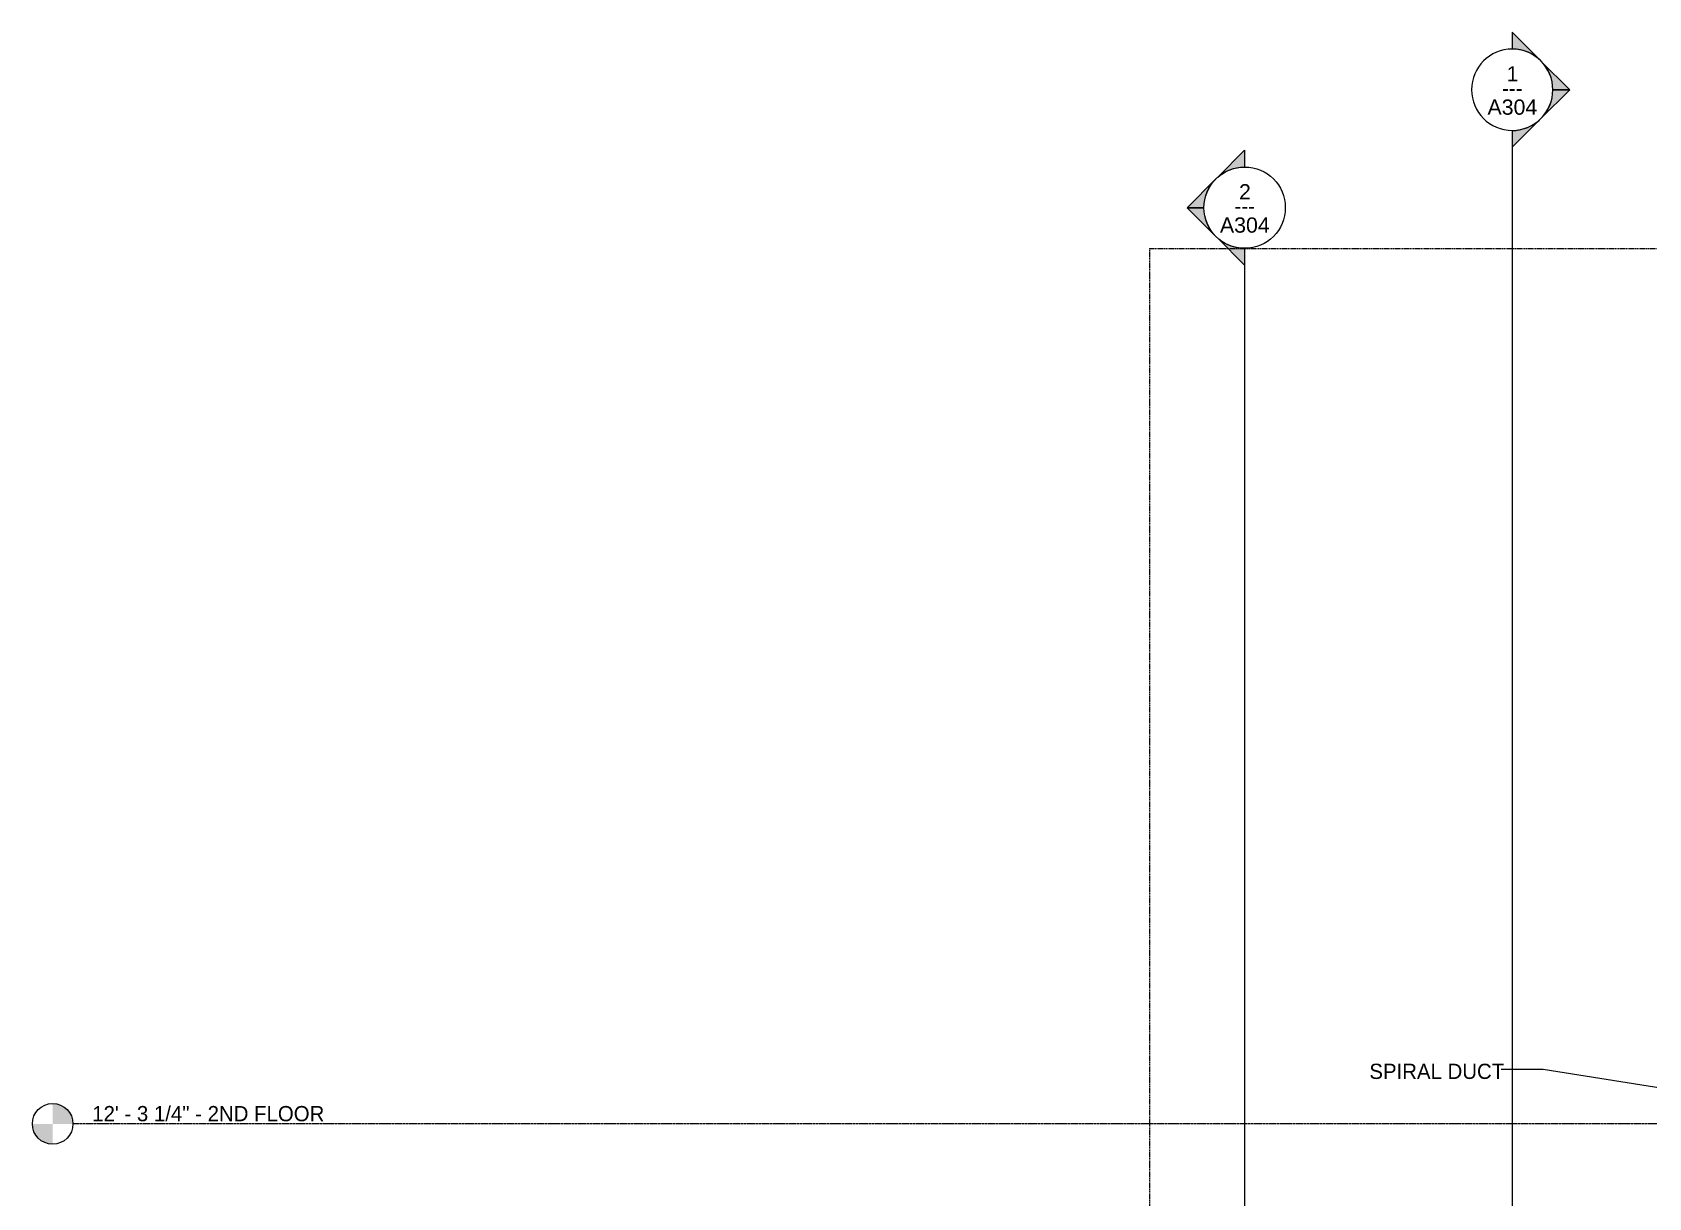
# Model space of a CAD drawing. Header units: inches. Extents: x -3210 to -1935, y -327 to 478.
# Drawn here: x -3206.6 to -2729.6, y 125.5 to 469.6 of the extents above; entities that cross this region are included whole.
import ezdxf

# ---------------------------------------------------------------- set-up
doc = ezdxf.new("R2010")
doc.units = ezdxf.units.IN
doc.header["$MEASUREMENT"] = 0
doc.linetypes.add('Aligning Line 1_8_', pattern=[0.25, 0.125, -0.125])
doc.linetypes.add('Grid Line 1_2_', pattern=[0.875, 0.5, -0.125, 0.125, -0.125])
for name, color, linetype, lineweight in [('A-ANNO-NOTE', 131, 'Continuous', 9), ('A-FLOR-LEVL', 51, 'Continuous', 9), ('A-FLOR-LEVL-1', 51, 'Grid Line 1_2_', 9), ('G-ANNO-SYMB', 111, 'Aligning Line 1_8_', 9), ('G-ANNO-SYMB-1', 111, 'Continuous', 9)]:
    doc.layers.add(name, color=color, linetype=linetype, lineweight=lineweight)
doc.styles.add('Arial_1', font='arial.ttf', dxfattribs={"height": 4.5})
doc.styles.add('Century Gothic', font='ufonts.com_century-gothic.ttf', dxfattribs={"height": 4.5})

# ---------------------------------------------------------------- blocks, each defined once
blk = doc.blocks.new('Level - Level Head - Circle-50818-BUILDING SECTION - NORTH_SOUTH - LOOKING EAST')
at = {"layer": 'A-FLOR-LEVL'}
h = blk.add_hatch(color=256, dxfattribs=at)
edge = h.paths.add_edge_path(flags=0)
edge.add_line((-3200.57, 32), (-3194.57, 32))
edge.add_arc((-3200.57, 32), 6, 0, 90)
edge.add_line((-3200.57, 38), (-3200.57, 32))
h = blk.add_hatch(color=256, dxfattribs=at)
edge = h.paths.add_edge_path(flags=0)
edge.add_line((-3200.57, 26), (-3200.57, 32))
edge.add_line((-3200.57, 32), (-3206.57, 32))
edge.add_arc((-3200.57, 32), 6, 180, 270)
blk.add_circle((-3200.57, 32), 6, dxfattribs=at)
blk = doc.blocks.new('Section - Section Head - Filled-22785-BUILDING SECTION - NORTH_SOUTH - LOOKING EAST')
at = {"layer": 'G-ANNO-SYMB-1'}
h = blk.add_hatch(color=256, dxfattribs=at)
edge = h.paths.add_edge_path(flags=0)
edge.add_arc((-2800.8, 80.08), 12.02, 47.9216, 90)
edge.add_line((-2800.8, 92.1), (-2800.8, 97.06))
edge.add_line((-2800.8, 97.06), (-2792.75, 89))
h = blk.add_hatch(color=256, dxfattribs=at)
edge = h.paths.add_edge_path(flags=0)
edge.add_line((-2792.31, 88.57), (-2783.83, 80.08))
edge.add_line((-2783.83, 80.08), (-2788.8, 80.08))
edge.add_arc((-2800.8, 80.08), 12, 0, 45)
h = blk.add_hatch(color=256, dxfattribs=at)
edge = h.paths.add_edge_path(flags=0)
edge.add_arc((-2800.8, 80.08), 12, 315, 360)
edge.add_line((-2788.8, 80.08), (-2783.83, 80.08))
edge.add_line((-2783.83, 80.08), (-2792.31, 71.6))
h = blk.add_hatch(color=256, dxfattribs=at)
edge = h.paths.add_edge_path(flags=0)
edge.add_line((-2792.75, 71.17), (-2800.8, 63.11))
edge.add_line((-2800.8, 63.11), (-2800.8, 68.07))
edge.add_arc((-2800.8, 80.08), 12.02, 270, 312.0784)
for p, q in [((-2792.75, 89), (-2800.8, 97.06)), ((-2800.8, 97.06), (-2800.8, 92.1)), ((-2783.83, 80.08), (-2792.31, 88.57)), ((-2792.31, 71.6), (-2783.83, 80.08)), ((-2788.8, 80.08), (-2783.83, 80.08)), ((-2783.83, 80.08), (-2788.8, 80.08)), ((-2800.8, 63.11), (-2792.75, 71.17)), ((-2800.8, 68.07), (-2800.8, 63.11))]:
    blk.add_line(p, q, dxfattribs=at)
for centre, radius, start, end in [((-2800.8, 80.1), 12, 90, 270), ((-2800.8, 80.1), 12, 270, 90), ((-2800.8, 80.08), 12.02, 47.9216, 90), ((-2800.8, 80.08), 12, 0, 45), ((-2800.8, 80.08), 12, 315, 360), ((-2800.8, 80.08), 12.02, 270, 312.0784)]:
    blk.add_arc(centre, radius, start, end, dxfattribs=at)

msp = doc.modelspace()

# ---------------------------------------------------------------- linework, layer by layer
at = {"layer": 'A-ANNO-NOTE'}
for p, q in [((-2760.65092, 163.32099), (-2773.11629, 163.32099)), ((-2624.43095, 141.66393), (-2760.65092, 163.32099))]:
    msp.add_line(p, q, dxfattribs=at)
at = {"layer": 'A-FLOR-LEVL-1'}
msp.add_line((-1935.47917, 147.25), (-3194.57025, 147.25), dxfattribs=at)
at = {"layer": 'G-ANNO-SYMB'}
for q in [(-2876.84459, -182.48287), (-1983.85012, 405.76985)]:
    msp.add_line((-2876.84459, 405.76985), q, dxfattribs=at)
at = {"layer": 'G-ANNO-SYMB-1'}
for p, q in [((-2769.84056, 440.59406), (-2769.84056, -162.07487)), ((-2848.79874, 405.76985), (-2848.79874, -196.89908))]:
    msp.add_line(p, q, dxfattribs=at)

# ---------------------------------------------------------------- block references
at = {"layer": 'A-FLOR-LEVL'}
msp.add_blockref('Level - Level Head - Circle-50818-BUILDING SECTION - NORTH_SOUTH - LOOKING EAST', (0, 115.25), dxfattribs=at)
at = {"layer": 'G-ANNO-SYMB-1'}
msp.add_blockref('Section - Section Head - Filled-22785-BUILDING SECTION - NORTH_SOUTH - LOOKING EAST', (30.95818, 372.50921), dxfattribs=at)
at = {"layer": 'G-ANNO-SYMB-1', "extrusion": (0, 0, -1)}
msp.add_blockref('Section - Section Head - Filled-22785-BUILDING SECTION - NORTH_SOUTH - LOOKING EAST', (5649.59748, 337.685), dxfattribs=at)

# ---------------------------------------------------------------- texts
at = {"layer": 'A-ANNO-NOTE', "insert": (-2811.98873, 165.01473), "char_height": 4.5, "width": 47.1165, "attachment_point": 1, "style": 'Century Gothic'}
msp.add_mtext('SPIRAL DUCT', dxfattribs=at)
at = {"layer": 'A-FLOR-LEVL', "insert": (-3188.89515, 152.52539), "char_height": 4.5, "width": 87.567, "attachment_point": 1, "style": 'Century Gothic'}
msp.add_mtext('12\' - 3 1/4" - 2ND FLOOR', dxfattribs=at)
at = {"layer": 'G-ANNO-SYMB-1', "char_height": 4.5, "attachment_point": 1}
for s, insert, width, style in [('1', (-2771.50105, 459.54838), 4.242, 'Arial_1'), ('A304', (-2777.1231, 449.73026), 17.877, 'Arial_1'), ('---', (-2772.8267, 455.29503), 7.7265, 'Century Gothic'), ('2', (-2850.45923, 424.72417), 4.242, 'Arial_1'), ('---', (-2851.78488, 420.47082), 7.7265, 'Century Gothic'), ('A304', (-2856.08127, 414.90605), 17.877, 'Arial_1')]:
    msp.add_mtext(s, dxfattribs=dict(at, insert=insert, width=width, style=style))

doc.saveas('drawing.dxf')
